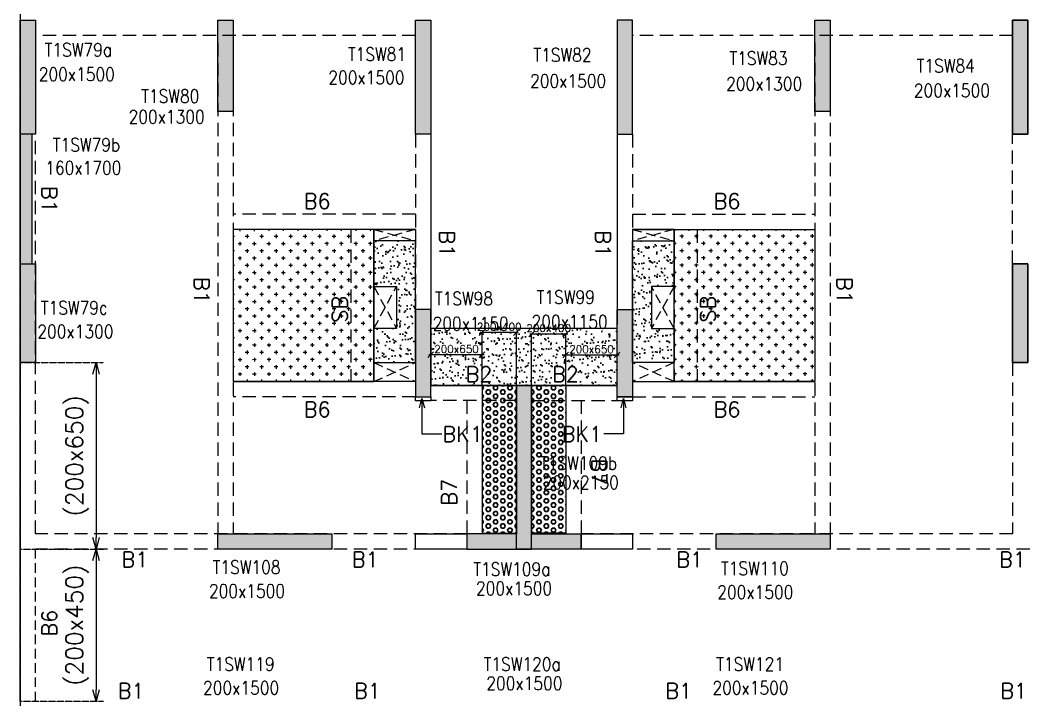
# Model space of a CAD drawing. Header units: millimetres. Extents: x 1078357 to 2594950, y -5122486 to -4636555.
# Drawn here: x 1400401 to 1413651, y -4665741 to -4656810 of the extents above; entities that cross this region are included whole.
import ezdxf

# ---------------------------------------------------------------- set-up
doc = ezdxf.new("R2010")
doc.units = ezdxf.units.MM
doc.header["$PDMODE"] = 35
for name, pattern in [('CONTINOUS', [0]), ('DOT', [0.25, 0, -0.25]), ('HIDDEN', [0.375, 0.25, -0.125]), ('New Retail block$0$CONTINOUS', [0])]:
    doc.linetypes.add(name, pattern=pattern)
doc.layers.get('0').update_dxf_attribs({"lineweight": 0})
doc.layers.get('Defpoints').update_dxf_attribs({"lineweight": 0})
for name, color, linetype, lineweight in [('A-_ANOTDIMA_D-', 6, 'Continuous', 13), ('COL. NO.', 30, 'Continuous', 25), ('COL. SIZE', 7, 'Continuous', 25), ('DIM', 9, 'Continuous', 25), ('HATCH', 8, 'Continuous', 30)]:
    doc.layers.add(name, color=color, linetype=linetype, lineweight=lineweight)
for name, color, linetype in [('B-200x325', 201, 'HIDDEN'), ('DROP SLAB', 8, 'Continuous'), ('EXPANSION JOINT', 10, 'HIDDEN'), ('NON STR. RCC WALL', 6, 'Continuous'), ('S-BEAM', 3, 'HIDDEN'), ('S-BEAM NO.', 6, 'Continuous'), ('S-COLUMN', 1, 'Continuous'), ('S-CUTOUT', 8, 'HIDDEN'), ('S-DIM', 2, 'Continuous'), ('S-SLAB-PROJECTION', 54, 'New Retail block$0$CONTINOUS'), ('SLAB FOLD', 8, 'Continuous')]:
    doc.layers.add(name, color=color, linetype=linetype)
doc.styles.add('Roman', font='romans')
doc.styles.add('ROMANS', font='romans.shx', dxfattribs={"width": 0.85})
doc.dimstyles.new('HARESH', dxfattribs={"dimtxt": 150, "dimasz": 75, "dimexe": 0, "dimexo": 0, "dimgap": 25, "dimtad": 1, "dimdec": 0, "dimdsep": 46, "dimtxsty": 'Roman', "dimblk": 'OBLIQUE', "dimcen": 225, "dimdle": 25, "dimclrd": 2, "dimclre": 2, "dimclrt": 7, "dimadec": 8, "dimazin": 1, "dimtfac": 1, "dimtdec": 0, "dimtmove": 0, "dimatfit": 0, "dimfxl": 1, "dimlwd": -1, "dimlwe": -1, "dimarcsym": 0})
pattern_1 = [(180.03079016, (-1908740.52, 9380896.72), (-95.1987999, -95.3011726), [47.625, -142.875]), (270.03079016, (-1908764.35, 9380920.52), (95.3011726, -95.1987999), [47.625, -142.875])]
pattern_2 = [(180, (1358376.37, -4474804.687), (-7e-15, -54.992613), [31.75, -63.5]), (300, (1358376.37, -4474804.687), (47.625, 27.496307), [31.75, -63.5]), (240, (1358344.62, -4474804.687), (47.625, -27.496307), [31.75, -63.5])]

# ---------------------------------------------------------------- blocks, each defined once
blk = doc.blocks.new('_Open30')
at = {"color": 0, "linetype": 'ByBlock', "lineweight": -2}
for p, q in [((-1, 0.268), (0, 0)), ((0, 0), (-1, -0.268)), ((0, 0), (-1, 0))]:
    blk.add_line(p, q, dxfattribs=at)
blk = doc.blocks.new('*D1584')
at = {"layer": 'Defpoints', "color": 0, "linetype": 'CONTINOUS', "ltscale": 0.5, "transparency": 16777216}
for p in [(1400402, -4661310, 0), (1400401, -4663760, 0), (1401399, -4663760)]:
    blk.add_point(p, dxfattribs=at)
at = {"layer": 'S-DIM', "color": 2, "linetype": 'DOT', "ltscale": 0.5, "transparency": 16777216}
for p, q in [((1400402, -4661310), (1401499, -4661310)), ((1400401, -4663760), (1401499, -4663760))]:
    blk.add_line(p, q, dxfattribs=at)
at = {"layer": 'S-DIM', "color": 2, "linetype": 'CONTINOUS', "ltscale": 0.5, "transparency": 16777216}
blk.add_line((1401399, -4661460), (1401399, -4663610), dxfattribs=at)
at = {"layer": 'S-DIM', "color": 2, "linetype": 'CONTINOUS', "ltscale": 0.5, "transparency": 16777216, "xscale": 150, "yscale": 150, "zscale": 150}
for p, rotation in [((1401399, -4661310), 90), ((1401399, -4663760), 270)]:
    blk.add_blockref('_Open30', p, dxfattribs=dict(at, rotation=rotation))
at = {"layer": 'S-DIM', "color": 7, "linetype": 'CONTINOUS', "ltscale": 0.5, "transparency": 16777216, "insert": (1401152, -4662535), "char_height": 225, "attachment_point": 5, "rotation": 90, "style": 'Roman'}
blk.add_mtext('(200x650)', dxfattribs=at)
blk = doc.blocks.new('*D1586')
at = {"layer": 'Defpoints', "color": 0, "linetype": 'CONTINOUS', "ltscale": 0.5, "transparency": 16777216}
for p in [(1400401, -4663760, 0), (1400401, -4665760, 0), (1401399, -4665760)]:
    blk.add_point(p, dxfattribs=at)
at = {"layer": 'S-DIM', "color": 2, "linetype": 'DOT', "ltscale": 0.5, "transparency": 16777216}
for p, q in [((1400401, -4663760), (1401499, -4663760)), ((1400401, -4665760), (1401499, -4665760))]:
    blk.add_line(p, q, dxfattribs=at)
at = {"layer": 'S-DIM', "color": 2, "linetype": 'CONTINOUS', "ltscale": 0.5, "transparency": 16777216}
blk.add_line((1401399, -4663910), (1401399, -4665610), dxfattribs=at)
at = {"layer": 'S-DIM', "color": 2, "linetype": 'CONTINOUS', "ltscale": 0.5, "transparency": 16777216, "xscale": 150, "yscale": 150, "zscale": 150}
for p, rotation in [((1401399, -4663760), 90), ((1401399, -4665760), 270)]:
    blk.add_blockref('_Open30', p, dxfattribs=dict(at, rotation=rotation))
at = {"layer": 'S-DIM', "color": 7, "linetype": 'CONTINOUS', "ltscale": 0.5, "transparency": 16777216, "insert": (1401152, -4664760), "char_height": 225, "attachment_point": 5, "rotation": 90, "style": 'Roman'}
blk.add_mtext('(200x450)', dxfattribs=at)
blk = doc.blocks.new('_Oblique')
at = {"color": 0, "linetype": 'ByBlock', "lineweight": -2}
blk.add_line((-0.5, -0.5), (0.5, 0.5), dxfattribs=at)
blk = doc.blocks.new('*D1175')
at = {"layer": 'Defpoints', "color": 0, "ltscale": 700, "transparency": 16777216}
for p in [(1406476, -4660914), (1406476, -4661609, 0), (1406926, -4661609, 0)]:
    blk.add_point(p, dxfattribs=at)
at = {"layer": 'DIM', "color": 2, "ltscale": 700, "transparency": 16777216}
for p, q in [((1406951, -4660914), (1406451, -4660914)), ((1406476, -4661609), (1406476, -4660914)), ((1406926, -4661609), (1406926, -4660914))]:
    blk.add_line(p, q, dxfattribs=at)
at = {"layer": 'DIM', "color": 2, "ltscale": 700, "transparency": 16777216, "xscale": 75, "yscale": 75, "zscale": 75, "rotation": 180}
blk.add_blockref('_Oblique', (1406476, -4660914), dxfattribs=at)
at = {"layer": 'DIM', "color": 2, "ltscale": 700, "transparency": 16777216, "xscale": 75, "yscale": 75, "zscale": 75}
blk.add_blockref('_Oblique', (1406926, -4660914), dxfattribs=at)
at = {"layer": 'DIM', "color": 7, "ltscale": 700, "transparency": 16777216, "insert": (1406701, -4660839), "char_height": 150, "attachment_point": 5, "style": 'Roman'}
blk.add_mtext('{\\H0.666667x;200x400}', dxfattribs=at)
blk = doc.blocks.new('*D1176')
at = {"layer": 'Defpoints', "color": 0, "ltscale": 700, "transparency": 16777216}
for p in [(1405801, -4661207), (1405801, -4661609, 0), (1406476, -4661609, 0)]:
    blk.add_point(p, dxfattribs=at)
at = {"layer": 'DIM', "color": 2, "ltscale": 700, "transparency": 16777216}
for p, q in [((1406501, -4661207), (1405776, -4661207)), ((1405801, -4661609), (1405801, -4661207)), ((1406476, -4661609), (1406476, -4661207))]:
    blk.add_line(p, q, dxfattribs=at)
at = {"layer": 'DIM', "color": 2, "ltscale": 700, "transparency": 16777216, "xscale": 75, "yscale": 75, "zscale": 75, "rotation": 180}
blk.add_blockref('_Oblique', (1405801, -4661207), dxfattribs=at)
at = {"layer": 'DIM', "color": 2, "ltscale": 700, "transparency": 16777216, "xscale": 75, "yscale": 75, "zscale": 75}
blk.add_blockref('_Oblique', (1406476, -4661207), dxfattribs=at)
at = {"layer": 'DIM', "color": 7, "ltscale": 700, "transparency": 16777216, "insert": (1406139, -4661132), "char_height": 150, "attachment_point": 5, "style": 'Roman'}
blk.add_mtext('{\\H0.666667x;200x650}', dxfattribs=at)
blk = doc.blocks.new('*D1177')
at = {"layer": 'Defpoints', "color": 0, "ltscale": 700, "transparency": 16777216}
for p in [(1407576, -4660932), (1407126, -4661609, 0), (1407576, -4661609, 0)]:
    blk.add_point(p, dxfattribs=at)
at = {"layer": 'DIM', "color": 2, "ltscale": 700, "transparency": 16777216}
for p, q in [((1407101, -4660932), (1407601, -4660932)), ((1407126, -4661609), (1407126, -4660932)), ((1407576, -4661609), (1407576, -4660932))]:
    blk.add_line(p, q, dxfattribs=at)
at = {"layer": 'DIM', "color": 2, "ltscale": 700, "transparency": 16777216, "xscale": 75, "yscale": 75, "zscale": 75, "rotation": 180}
blk.add_blockref('_Oblique', (1407126, -4660932), dxfattribs=at)
at = {"layer": 'DIM', "color": 2, "ltscale": 700, "transparency": 16777216, "xscale": 75, "yscale": 75, "zscale": 75}
blk.add_blockref('_Oblique', (1407576, -4660932), dxfattribs=at)
at = {"layer": 'DIM', "color": 7, "ltscale": 700, "transparency": 16777216, "insert": (1407351, -4660857), "char_height": 150, "attachment_point": 5, "style": 'Roman'}
blk.add_mtext('{\\H0.666667x;200x400}', dxfattribs=at)
blk = doc.blocks.new('*D1178')
at = {"layer": 'Defpoints', "color": 0, "ltscale": 700, "transparency": 16777216}
for p in [(1408251, -4661209), (1407576, -4661609, 0), (1408251, -4661609, 0)]:
    blk.add_point(p, dxfattribs=at)
at = {"layer": 'DIM', "color": 2, "ltscale": 700, "transparency": 16777216}
for p, q in [((1407551, -4661209), (1408276, -4661209)), ((1407576, -4661609), (1407576, -4661209)), ((1408251, -4661609), (1408251, -4661209))]:
    blk.add_line(p, q, dxfattribs=at)
at = {"layer": 'DIM', "color": 2, "ltscale": 700, "transparency": 16777216, "xscale": 75, "yscale": 75, "zscale": 75, "rotation": 180}
blk.add_blockref('_Oblique', (1407576, -4661209), dxfattribs=at)
at = {"layer": 'DIM', "color": 2, "ltscale": 700, "transparency": 16777216, "xscale": 75, "yscale": 75, "zscale": 75}
blk.add_blockref('_Oblique', (1408251, -4661209), dxfattribs=at)
at = {"layer": 'DIM', "color": 7, "ltscale": 700, "transparency": 16777216, "insert": (1407914, -4661134), "char_height": 150, "attachment_point": 5, "style": 'Roman'}
blk.add_mtext('{\\H0.666667x;200x650}', dxfattribs=at)
blk = doc.blocks.new('G$CD63B60BD')
at = {"layer": 'COL. NO.', "linetype": 'Continuous', "style": 'ROMANS', "width": 0.85}
for s, p in [('T1SW79a', (45047, 15424, 0)), ('T1SW81', (49034, 15366, -320)), ('T1SW82', (51474, 15355, -320)), ('T1SW83', (54051, 15312, -320)), ('T1SW84', (56513, 15214, -320)), ('T1SW80', (46316, 14815, -320)), ('T1SW79b', (45154, 14176, 0)), ('T1SW98', (50178, 12154, -320)), ('T1SW99', (51516, 12173, -320)), ('T1SW79c', (44996, 12034, 0)), ('T1SW109b', (51560, 9991, -320)), ('T1SW108', (47256, 8624, -320)), ('T1SW109a', (50683, 8599, -320)), ('T1SW110', (53940, 8609, -320)), ('T1SW119', (47179, 7351, -320)), ('T1SW120a', (50819, 7351, -320)), ('T1SW121', (53877, 7351, -320))]:
    blk.add_text(s, height=175, dxfattribs=at).set_placement(p)
at = {"layer": 'COL. SIZE', "linetype": 'Continuous', "style": 'ROMANS', "width": 0.85}
for s, p in [('200x1500', (44970, 15101, 0)), ('200x1500', (48778, 15058, -320)), ('200x1500', (51430, 15013, -320)), ('200x1300', (54008, 14975, -320)), ('200x1500', (56476, 14887, -320)), ('200x1300', (46151, 14543, -320)), ('160x1700', (45055, 13872, 0)), ('200x1150', (50148, 11824, -320)), ('200x1150', (51449, 11849, -320)), ('200x1300', (44951, 11720, 0)), ('200x2150', (51596, 9737, -320)), ('200x1500', (47207, 8311, -320)), ('200x1500', (50719, 8346, -320)), ('200x1500', (53891, 8296, -320)), ('200x1500', (47130, 7037, -320)), ('200x1500', (50855, 7098, -320)), ('200x1500', (53828, 7037, -320))]:
    blk.add_text(s, height=175, dxfattribs=at).set_placement(p)

msp = doc.modelspace()

# ---------------------------------------------------------------- hatches: boundary and pattern name
at = {"layer": 'DROP SLAB'}
h = msp.add_hatch(dxfattribs=at)
h.set_pattern_fill('CROSS', color=8, scale=15, angle=0.03079)
h.set_pattern_definition(pattern_1)
h.paths.add_polyline_path([(1405051.2, -4659560.1), (1403201.2, -4659560.1), (1403201.2, -4661559.9), (1405051.2, -4661559.9)])
h = msp.add_hatch(dxfattribs=at)
h.set_pattern_fill('CROSS', color=8, scale=15, angle=179.96921)
h.set_pattern_definition(pattern_1)
h.paths.add_polyline_path([(1409001.2, -4659560), (1410851.2, -4659560), (1410851.2, -4661559.8), (1409001.2, -4661559.8)])
at = {"layer": 'HATCH'}
h = msp.add_hatch(dxfattribs=at)
h.set_pattern_fill('AR-SAND', color=8, scale=3, angle=0.02985)
h.set_pattern_definition([(37.47015413, (-3626432.55, 18698799), (-4.72361136, 146.8264517), [0, -115.824, 0, -129.54, 0, -123.825]), (7.4701541, (-3626432.55, 18698799), (134.9689868, 214.9772528), [0, -62.484, 0, -104.394, 0, -40.005]), (327.4701541, (-3626526.28, 18698799.05), (237.2979035, 0.3075449), [0, -38.1, 0, -137.16, 0, -179.07]), (317.4701541, (-3626526.28, 18698799.05), (229.1017424, 66.759465), [0, -19.05, 0, -89.916, 0, -102.87])])
h.paths.add_polyline_path([(1405600.5, -4659709.6), (1405050.5, -4659709.6), (1405050.5, -4660309.7), (1405350.4, -4660309.7), (1405350.4, -4660859.6), (1405050.5, -4660859.6), (1405050.5, -4661309.6), (1405600.4, -4661309.6)])
h = msp.add_hatch(dxfattribs=at)
h.set_pattern_fill('AR-SAND', color=8, scale=3, angle=179.97015)
h.set_pattern_definition([(37.47015413, (-3626431.78, 18698798.93), (-4.72361136, 146.8264517), [0, -115.824, 0, -129.54, 0, -123.825]), (7.4701541, (-3626431.78, 18698798.93), (134.9689868, 214.9772528), [0, -62.484, 0, -104.394, 0, -40.005]), (327.4701541, (-3626525.5, 18698798.98), (237.2979035, 0.3075449), [0, -38.1, 0, -137.16, 0, -179.07]), (317.4701541, (-3626525.5, 18698798.98), (229.1017424, 66.759465), [0, -19.05, 0, -89.916, 0, -102.87])])
h.paths.add_polyline_path([(1408451.2, -4659709.7), (1409001.2, -4659709.7), (1409001.2, -4660309.7), (1408701.2, -4660309.7), (1408701.2, -4660859.7), (1409001.2, -4660859.6), (1409001.2, -4661309.7), (1408451.2, -4661309.7)])
h = msp.add_hatch(dxfattribs=at)
h.set_pattern_fill('AR-SAND', color=8, scale=3, angle=179.97015)
h.set_pattern_definition([(37.4701541, (-2616006.74, 14014729.69), (-4.72361136, 146.8264517), [0, -115.824, 0, -129.54, 0, -123.825]), (7.4701541, (-2616006.74, 14014729.69), (134.9689868, 214.9772528), [0, -62.484, 0, -104.394, 0, -40.005]), (327.4701541, (-2616100.47, 14014729.74), (237.2979035, 0.3075449), [0, -38.1, 0, -137.16, 0, -179.07]), (317.4701541, (-2616100.47, 14014729.74), (229.1017424, 66.759465), [0, -19.05, 0, -89.916, 0, -102.87])])
h.paths.add_polyline_path([(1408251.2, -4660859.6), (1405801.2, -4660859.6), (1405801.5, -4661609.7), (1408251.5, -4661609.7)])
h = msp.add_hatch(dxfattribs=at)
h.set_pattern_fill('AR-SAND', color=8, scale=3, angle=179.97015)
h.set_pattern_definition([(37.4701541, (-2616006.78, 14014729.69), (-4.72361136, 146.8264517), [0, -115.824, 0, -129.54, 0, -123.825]), (7.4701541, (-2616006.78, 14014729.69), (134.9689868, 214.9772528), [0, -62.484, 0, -104.394, 0, -40.005]), (327.4701541, (-2616100.51, 14014729.74), (237.2979035, 0.3075449), [0, -38.1, 0, -137.16, 0, -179.07]), (317.4701541, (-2616100.5, 14014729.74), (229.1017424, 66.759465), [0, -19.05, 0, -89.916, 0, -102.87])])
h.paths.add_polyline_path([(1408251.5, -4661009.7), (1405801.5, -4661009.7), (1405801.5, -4661609.7), (1408251.5, -4661609.7)])
at = {"layer": 'HATCH', "ltscale": 1000}
h = msp.add_hatch(dxfattribs=at)
h.set_pattern_fill('HEX', color=8, scale=10, angle=180)
h.set_pattern_definition(pattern_2)
h.paths.add_polyline_path([(1406926.4, -4663549.1), (1406476.4, -4663549.1), (1406476.4, -4661609.7), (1406926.4, -4661609.7)])
h = msp.add_hatch(dxfattribs=at)
h.set_pattern_fill('HEX', color=8, scale=10, angle=180)
h.set_pattern_definition(pattern_2)
h.paths.add_polyline_path([(1407126.7, -4663549.1), (1407576.7, -4663549.1), (1407576.7, -4661609.7), (1407126.7, -4661609.7)])
at = {"layer": 'S-COLUMN', "lineweight": 25}
h = msp.add_hatch(color=1, dxfattribs=at)
h.dxf.hatch_style = 1
h.paths.add_polyline_path([(1400401.3, -4656809.7), (1400601.3, -4656809.7), (1400601.3, -4658309.7), (1400401.3, -4658309.7)])
h = msp.add_hatch(color=1, dxfattribs=at)
h.dxf.hatch_style = 1
h.paths.add_polyline_path([(1403001.3, -4658009.8), (1403201.3, -4658009.8), (1403201.3, -4656809.7), (1403001.3, -4656809.7)])
h = msp.add_hatch(color=1, dxfattribs=at)
h.dxf.hatch_style = 1
h.paths.add_polyline_path([(1405601.3, -4656809.7), (1405801.3, -4656809.7), (1405801.3, -4658309.7), (1405601.3, -4658309.7)])
at = {"layer": 'S-COLUMN', "lineweight": 25, "extrusion": (1.00316e-06, 1.91639e-11, 1)}
h = msp.add_hatch(color=1, dxfattribs=at)
h.dxf.hatch_style = 1
h.paths.add_polyline_path([(1408451.3, -4656809.7), (1408251.3, -4656809.7), (1408251.3, -4658309.7), (1408451.3, -4658309.7)])
at = {"layer": 'S-COLUMN', "lineweight": 25}
h = msp.add_hatch(color=1, dxfattribs=at)
h.dxf.hatch_style = 1
h.paths.add_polyline_path([(1410851.3, -4658009.8), (1411051.3, -4658009.8), (1411051.3, -4656809.7), (1410851.3, -4656809.7)])
at = {"layer": 'S-COLUMN', "lineweight": 25, "extrusion": (-1.00316e-06, 2.11765e-11, 1)}
h = msp.add_hatch(color=1, dxfattribs=at)
h.dxf.hatch_style = 1
h.paths.add_polyline_path([(1413451.3, -4656809.7), (1413651.3, -4656809.7), (1413651.3, -4658309.7), (1413451.3, -4658309.7)])
at = {"layer": 'S-COLUMN', "lineweight": 25, "extrusion": (1.00316e-06, 1.91639e-11, 1)}
h = msp.add_hatch(color=1, dxfattribs=at)
h.dxf.hatch_style = 1
h.paths.add_polyline_path([(1413651.3, -4656809.7), (1413451.3, -4656809.7), (1413451.3, -4658309.7), (1413651.3, -4658309.7)])
at = {"layer": 'S-COLUMN', "lineweight": 25, "extrusion": (-1.00316e-06, -2.11765e-11, 1)}
h = msp.add_hatch(color=1, dxfattribs=at)
h.dxf.hatch_style = 1
h.paths.add_polyline_path([(1400401.3, -4660009.6), (1400561.3, -4660009.6), (1400561.3, -4658309.6), (1400401.3, -4658309.6)])
at = {"layer": 'S-COLUMN', "lineweight": 25}
h = msp.add_hatch(color=1, dxfattribs=at)
h.dxf.hatch_style = 1
h.paths.add_polyline_path([(1400601.3, -4661309.7), (1400401.3, -4661309.7), (1400401.3, -4660009.7), (1400601.3, -4660009.7)])
at = {"layer": 'S-COLUMN', "lineweight": 25, "extrusion": (-1.00316e-06, 2.11765e-11, 1)}
h = msp.add_hatch(color=1, dxfattribs=at)
h.dxf.hatch_style = 1
h.paths.add_polyline_path([(1413451.3, -4661309.7), (1413651.3, -4661309.7), (1413651.3, -4660009.7), (1413451.3, -4660009.7)])
at = {"layer": 'S-COLUMN', "lineweight": 25, "extrusion": (1.00316e-06, 1.91639e-11, 1)}
h = msp.add_hatch(color=1, dxfattribs=at)
h.dxf.hatch_style = 1
h.paths.add_polyline_path([(1413651.3, -4661309.7), (1413451.3, -4661309.7), (1413451.3, -4660009.7), (1413651.3, -4660009.7)])
at = {"layer": 'S-COLUMN', "lineweight": 25}
h = msp.add_hatch(color=1, dxfattribs=at)
h.dxf.hatch_style = 1
h.paths.add_polyline_path([(1405601.3, -4661759.7), (1405801.3, -4661759.7), (1405801.3, -4660609.7), (1405601.3, -4660609.7)])
at = {"layer": 'S-COLUMN', "lineweight": 25, "extrusion": (1.00316e-06, 1.91639e-11, 1)}
h = msp.add_hatch(color=1, dxfattribs=at)
h.dxf.hatch_style = 1
h.paths.add_polyline_path([(1408451.3, -4661759.7), (1408251.3, -4661759.7), (1408251.3, -4660609.7), (1408451.3, -4660609.7)])
at = {"layer": 'S-COLUMN', "lineweight": 25}
h = msp.add_hatch(color=1, dxfattribs=at)
h.dxf.hatch_style = 1
h.paths.add_polyline_path([(1406926.3, -4663559.7), (1406276.3, -4663559.7), (1406276.3, -4663759.7), (1407126.3, -4663759.7), (1407126.3, -4661609.7), (1406926.3, -4661609.7)])
at = {"layer": 'S-COLUMN', "lineweight": 25, "extrusion": (1.00316e-06, 1.91639e-11, 1)}
h = msp.add_hatch(color=1, dxfattribs=at)
h.dxf.hatch_style = 1
h.paths.add_polyline_path([(1407126.3, -4663559.7), (1407776.3, -4663559.7), (1407776.3, -4663759.7), (1406926.3, -4663759.7), (1406926.3, -4661609.7), (1407126.3, -4661609.7)])
at = {"layer": 'S-COLUMN', "lineweight": 25}
h = msp.add_hatch(color=1, dxfattribs=at)
h.dxf.hatch_style = 1
h.paths.add_polyline_path([(1403001.3, -4663559.7), (1404501.3, -4663559.7), (1404501.3, -4663759.7), (1403001.3, -4663759.7)])
h = msp.add_hatch(color=1, dxfattribs=at)
h.dxf.hatch_style = 1
h.paths.add_polyline_path([(1409551.3, -4663559.7), (1411051.3, -4663559.7), (1411051.3, -4663759.7), (1409551.3, -4663759.7)])

# ---------------------------------------------------------------- linework, layer by layer
at = {"layer": 'DROP SLAB', "color": 3, "linetype": 'CONTINOUS', "ltscale": 500, "elevation": 0}
for points in [[(1405051.2, -4659560.1), (1403201.2, -4659560.1), (1403201.2, -4661559.9), (1405051.2, -4661559.9)], [(1405050.8, -4659559.9), (1405600.8, -4659559.9), (1405600.8, -4659709.7), (1405050.8, -4659709.7)], [(1409001.2, -4659559.9), (1408451.2, -4659559.9), (1408451.2, -4659709.7), (1409001.2, -4659709.7)], [(1409001.2, -4659560), (1410851.2, -4659560), (1410851.2, -4661559.8), (1409001.2, -4661559.8)], [(1405051.1, -4660309.6), (1405351.1, -4660309.6), (1405351.1, -4660859.6), (1405051.1, -4660859.6)], [(1409001.2, -4660309.7), (1408701.2, -4660309.7), (1408701.2, -4660859.7), (1409001.2, -4660859.7)], [(1405051.2, -4661309.7), (1405601.1, -4661309.7), (1405601.1, -4661559.7), (1405051.2, -4661559.7)], [(1409001.2, -4661309.7), (1408451.4, -4661309.7), (1408451.4, -4661559.7), (1409001.2, -4661559.7)]]:
    msp.add_lwpolyline(points, close=True, dxfattribs=at)
at = {"layer": 'EXPANSION JOINT'}
msp.add_line((1400401.5, -4654069.7, 0), (1400401.5, -4674402.2, 0), dxfattribs=at)
msp.add_line((1400401.5, -4654069.7, 0), (1400401.5, -4674402.2, 0), dxfattribs=at)
at = {"layer": 'NON STR. RCC WALL', "elevation": 0}
for points in [[(1405601.3, -4663559.7), (1406276.3, -4663559.7), (1406276.3, -4663759.6), (1405601.3, -4663759.6)], [(1407776.3, -4663559.6), (1408451.2, -4663559.6), (1408451.2, -4663759.6), (1407776.3, -4663759.6)]]:
    msp.add_lwpolyline(points, close=True, dxfattribs=at)
at = {"layer": 'S-BEAM', "linetype": 'HIDDEN', "ltscale": 700}
for p, q in [((1405601.5, -4657009.7, 0), (1400601.5, -4657009.7, 0)), ((1413451.5, -4657009.7, 0), (1408451.5, -4657009.7, 0)), ((1403001.5, -4657109.7, 0), (1403001.5, -4663559.6, 0)), ((1403201.5, -4657109.7, 0), (1403201.5, -4663559.6, 0)), ((1410851.5, -4657109.7, 0), (1410851.5, -4663559.6, 0)), ((1411051.5, -4657109.7, 0), (1411051.5, -4663559.6, 0)), ((1400601.5, -4663559.6, 0), (1400601.5, -4658309.7, 0)), ((1405601.5, -4658309.7, 0), (1405601.5, -4660809.7, 0)), ((1408451.5, -4658309.7, 0), (1408451.5, -4660809.7, 0)), ((1413451.5, -4660009.7, 0), (1413451.5, -4658309.7, 0)), ((1404750.8, -4659560.1, 0), (1404750.8, -4661559.9, 0)), ((1409001.1, -4659559.9, 0), (1409001.1, -4661559.7, 0)), ((1409301.1, -4659559.9, 0), (1409301.1, -4661559.7, 0)), ((1413451.5, -4661309.8, 0), (1413451.5, -4663559.7, 0)), ((1406926.5, -4661809.7, 0), (1405801.5, -4661809.7, 0)), ((1407126.5, -4661809.7, 0), (1408251.5, -4661809.7, 0)), ((1406276.3, -4663559.6, 0), (1400601.5, -4663559.6, 0)), ((1413451.5, -4663559.6, 0), (1407776.3, -4663559.6, 0)), ((1406276.3, -4663759.6, 0), (1400601.5, -4663759.6, 0)), ((1419976.3, -4663759.6, 0), (1407776.3, -4663759.6, 0))]:
    msp.add_line(p, q, dxfattribs=at)
at = {"layer": 'S-BEAM', "linetype": 'CONTINOUS', "ltscale": 700}
for p, q in [((1400401.5, -4663759.7, 0), (1400401.5, -4658309.7, 0)), ((1405801.5, -4658309.7, 0), (1405801.5, -4660809.7, 0)), ((1408251.5, -4658309.7, 0), (1408251.5, -4660809.7, 0)), ((1400401.5, -4660809.7, 0), (1400401.5, -4660809.7, 0)), ((1408251.5, -4661609.7, 0), (1405801.5, -4661609.7, 0))]:
    msp.add_line(p, q, dxfattribs=at)
at = {"layer": 'S-BEAM', "ltscale": 700}
for p, q in [((1405601.2, -4659360.1, 0), (1403201.2, -4659360.1, 0)), ((1408451.2, -4659360, 0), (1410851.2, -4659360, 0)), ((1400401.5, -4660609.7, 0), (1400401.5, -4660609.7, 0)), ((1405601, -4661759.9, 0), (1403201.2, -4661759.8, 0)), ((1408451.3, -4661759.8, 0), (1410851.1, -4661759.8, 0)), ((1406276.1, -4661809.8, 0), (1406276.1, -4663559.8, 0)), ((1407776.3, -4661809.8, 0), (1407776.3, -4663559.8, 0))]:
    msp.add_line(p, q, dxfattribs=at)
at = {"layer": 'S-BEAM', "linetype": 'Continuous', "ltscale": 700}
for p, q in [((1405601.2, -4659560.1, 0), (1403201.2, -4659560.1, 0)), ((1408451.2, -4659560, 0), (1410851.2, -4659560, 0)), ((1405601, -4661559.9, 0), (1403201.2, -4661559.8, 0)), ((1408451.3, -4661559.8, 0), (1410851.1, -4661559.8, 0)), ((1406476.1, -4661809.8, 0), (1406476.1, -4663549.1, 0)), ((1407576.3, -4661809.8, 0), (1407576.3, -4663549.1, 0))]:
    msp.add_line(p, q, dxfattribs=at)
at = {"layer": 'S-BEAM', "linetype": 'ByBlock', "ltscale": 700}
msp.add_line((1405050.8, -4659560.1, 0), (1405050.8, -4661559.9, 0), dxfattribs=at)
at = {"layer": 'S-BEAM', "linetype": 'Continuous', "ltscale": 500}
msp.add_line((1400401.5, -4665759.7, 0), (1400401.5, -4663759.7, 0), dxfattribs=at)
at = {"layer": 'S-BEAM', "linetype": 'HIDDEN', "ltscale": 500}
msp.add_line((1400601.5, -4665759.7, 0), (1400601.5, -4663759.6, 0), dxfattribs=at)
at = {"layer": 'S-BEAM', "linetype": 'Continuous', "ltscale": 700, "elevation": 0}
for points in [[(1405801.5, -4661809.9), (1405601.5, -4661809.9), (1405601.5, -4661759.8), (1405801.5, -4661759.8)], [(1408451.5, -4661809.9), (1408251.5, -4661809.9), (1408251.5, -4661759.8), (1408451.5, -4661759.8)]]:
    msp.add_lwpolyline(points, close=True, dxfattribs=at)
at = {"layer": 'S-COLUMN', "color": 1, "lineweight": 25, "elevation": 0}
for points in [[(1400401.3, -4656809.7), (1400601.3, -4656809.7), (1400601.3, -4658309.7), (1400401.3, -4658309.7)], [(1403001.3, -4656809.7), (1403201.3, -4656809.7), (1403201.3, -4658009.8), (1403001.3, -4658009.8)], [(1405601.3, -4656809.7), (1405801.3, -4656809.7), (1405801.3, -4658309.7), (1405601.3, -4658309.7)], [(1410851.3, -4656809.7), (1411051.3, -4656809.7), (1411051.3, -4658009.8), (1410851.3, -4658009.8)], [(1400601.3, -4661309.7), (1400401.3, -4661309.7), (1400401.3, -4660009.7), (1400601.3, -4660009.7)], [(1405601.3, -4661759.7), (1405801.3, -4661759.7), (1405801.3, -4660609.7), (1405601.3, -4660609.7)], [(1403001.3, -4663559.7), (1404501.3, -4663559.7), (1404501.3, -4663759.7), (1403001.3, -4663759.7)], [(1409551.3, -4663559.7), (1411051.3, -4663559.7), (1411051.3, -4663759.7), (1409551.3, -4663759.7)]]:
    msp.add_lwpolyline(points, close=True, dxfattribs=at)
at = {"layer": 'S-COLUMN', "color": 1, "lineweight": 25, "extrusion": (1.00316e-06, 1.91639e-11, 1), "elevation": 1.4}
for points in [[(1408451.3, -4656809.7), (1408251.3, -4656809.7), (1408251.3, -4658309.7), (1408451.3, -4658309.7)], [(1413651.3, -4656809.7), (1413451.3, -4656809.7), (1413451.3, -4658309.7), (1413651.3, -4658309.7)], [(1413651.3, -4661309.7), (1413451.3, -4661309.7), (1413451.3, -4660009.7), (1413651.3, -4660009.7)], [(1408451.3, -4661759.7), (1408251.3, -4661759.7), (1408251.3, -4660609.7), (1408451.3, -4660609.7)]]:
    msp.add_lwpolyline(points, close=True, dxfattribs=at)
at = {"layer": 'S-COLUMN', "color": 1, "lineweight": 25, "extrusion": (-1.00316e-06, 2.11765e-11, 1), "elevation": -1.4}
for points in [[(1413451.3, -4656809.7), (1413651.3, -4656809.7), (1413651.3, -4658309.7), (1413451.3, -4658309.7)], [(1413451.3, -4661309.7), (1413651.3, -4661309.7), (1413651.3, -4660009.7), (1413451.3, -4660009.7)]]:
    msp.add_lwpolyline(points, close=True, dxfattribs=at)
at = {"layer": 'S-COLUMN', "color": 1, "lineweight": 25, "extrusion": (-1.00316e-06, -2.11765e-11, 1), "elevation": -1.4}
msp.add_lwpolyline([(1400401.3, -4660009.6), (1400561.3, -4660009.6), (1400561.3, -4658309.6), (1400401.3, -4658309.6)], close=True, dxfattribs=at)
at = {"layer": 'S-COLUMN', "color": 1, "lineweight": 25, "elevation": 0}
msp.add_lwpolyline([(1406926.3, -4663559.7), (1406276.3, -4663559.7), (1406276.3, -4663759.7), (1407126.3, -4663759.7), (1407126.3, -4661609.7), (1406926.3, -4661609.7), (1406926.3, -4663559.7)], dxfattribs=at)
at = {"layer": 'S-COLUMN', "color": 1, "lineweight": 25, "extrusion": (1.00316e-06, 1.91639e-11, 1), "elevation": 1.4}
msp.add_lwpolyline([(1407126.3, -4663559.7), (1407776.3, -4663559.7), (1407776.3, -4663759.7), (1406926.3, -4663759.7), (1406926.3, -4661609.7), (1407126.3, -4661609.7), (1407126.3, -4663559.7)], dxfattribs=at)
at = {"layer": 'S-CUTOUT', "ltscale": 500}
for p, q in [((1405600.8, -4659559.7, 0), (1405050.8, -4659709.7, 0)), ((1405051.6, -4659559.9, 0), (1405600.8, -4659709.7, 0)), ((1408451.2, -4659559.7, 0), (1409001.2, -4659709.7, 0)), ((1409000.4, -4659559.9, 0), (1408451.2, -4659709.7, 0)), ((1405051.1, -4660309.6, 0), (1405351.1, -4660859.6, 0)), ((1405051.1, -4660859.6, 0), (1405351.1, -4660309.6, 0)), ((1409001.3, -4660309.7, 0), (1408701.2, -4660859.7, 0)), ((1409001.3, -4660859.7, 0), (1408701.2, -4660309.7, 0)), ((1405051.2, -4661309.7, 0), (1405601.1, -4661559.7, 0)), ((1405051.2, -4661559.7, 0), (1405601.2, -4661309.7, 0)), ((1409001.2, -4661559.7, 0), (1408451.2, -4661309.7, 0)), ((1409001.2, -4661309.7, 0), (1408451.4, -4661559.7, 0))]:
    msp.add_line(p, q, dxfattribs=at)
at = {"layer": 'S-SLAB-PROJECTION', "elevation": 0}
msp.add_lwpolyline([(1408251.2, -4660859.6), (1405801.2, -4660859.6), (1405801.5, -4661609.7), (1408251.5, -4661609.7)], close=True, dxfattribs=at)
at = {"layer": 'SLAB FOLD', "color": 8, "ltscale": 1000, "elevation": 0}
for points in [[(1405600.5, -4659709.6), (1405050.5, -4659709.6), (1405050.5, -4660309.7), (1405350.4, -4660309.7), (1405350.4, -4660859.6), (1405050.5, -4660859.6), (1405050.5, -4661309.6), (1405600.4, -4661309.6), (1405600.5, -4659709.6)], [(1408451.2, -4659709.7), (1409001.2, -4659709.7), (1409001.2, -4660309.7), (1408701.2, -4660309.7), (1408701.2, -4660859.7), (1409001.2, -4660859.6), (1409001.2, -4661309.7), (1408451.2, -4661309.7), (1408451.2, -4659709.7)]]:
    msp.add_lwpolyline(points, dxfattribs=at)
for points in [[(1406476.2, -4663549.1), (1406926.2, -4663549.1), (1406926.2, -4661609.8), (1406476.2, -4661609.8)], [(1407576.5, -4663549.1), (1407126.4, -4663549.1), (1407126.4, -4661609.8), (1407576.5, -4661609.8)]]:
    msp.add_lwpolyline(points, close=True, dxfattribs=at)

# ---------------------------------------------------------------- block references
at = {"layer": 'A-_ANOTDIMA_D-', "color": 2, "ltscale": 700}
msp.add_blockref('G$CD63B60BD', (1355676.2, -4672709.7, 0), dxfattribs=at)

# ---------------------------------------------------------------- texts
at = {"layer": 'B-200x325', "linetype": 'Continuous', "ltscale": 700, "style": 'ROMANS'}
for rotation, p in [(0.00055, (1404131.7, -4659287.9, -2.7)), (359.99866, (1409520.7, -4659287.9, -2.7)), (0.00055, (1404131.7, -4662025.1, -2.7)), (359.99866, (1409520.7, -4662025, -2.7))]:
    msp.add_text('B6', height=200, rotation=rotation, dxfattribs=at).set_placement(p)
at = {"layer": 'S-BEAM NO.', "linetype": 'HIDDEN', "ltscale": 500, "style": 'ROMANS'}
for s, rotation, p in [('B1', 269.99906, (1400684.7, -4658988, -2.7)), ('B1', 269.99906, (1405914.1, -4659571.9, -2.7)), ('B1', 269.99906, (1407965.4, -4659571.9, -2.7)), ('B1', 269.99906, (1402687.6, -4660184.7, -2.7)), ('B1', 269.99906, (1411141.9, -4660184.7, -2.7)), ('B1', 359.99906, (1401733.6, -4663996.9, -2.7)), ('B1', 359.99906, (1404763.5, -4663996.8, -2.7)), ('B1', 359.99906, (1409029, -4663996.9, -2.7)), ('B1', 359.99906, (1413274, -4663996.9, -2.7)), ('B6', 90, (1400885.3, -4664908.9, -2.7)), ('B1', 0.00094, (1401685, -4665722.5, -2.7)), ('B1', 0.00094, (1404792.2, -4665722.5, -2.7)), ('B1', 0.00094, (1408885.4, -4665722.5, -2.7)), ('B1', 0.00094, (1413288.9, -4665722.5, -2.7))]:
    msp.add_text(s, height=200, rotation=rotation, dxfattribs=at).set_placement(p)
at = {"layer": 'S-BEAM NO.', "linetype": 'Continuous', "ltscale": 700, "style": 'ROMANS'}
for s, rotation, p in [('SB', 90.00094, (1404703.9, -4660784.3, -2.7)), ('SB', 90.00094, (1409545.8, -4660784, -2.7)), ('BK1', 359.99906, (1405954.6, -4662348.8, -2.7)), ('BK1', 0.00094, (1407522.6, -4662348.8, -2.7)), ('B7', 269.99866, (1407916.3, -4662569.2, -2.7)), ('B7', 90.00094, (1406141.3, -4663189.4, -2.7))]:
    msp.add_text(s, height=200, rotation=rotation, dxfattribs=at).set_placement(p)
at = {"layer": 'S-BEAM NO.', "linetype": 'Continuous', "ltscale": 500, "style": 'ROMANS'}
for p in [(1406259.3, -4661562.6, -2.7), (1407396, -4661562.6, -2.7)]:
    msp.add_text('B2', height=200, dxfattribs=at).set_placement(p)

# ---------------------------------------------------------------- dimensions: what is measured, and where the dimension line sits
at = {"layer": 'DIM', "ltscale": 700}
for base, p1, p2, picture, middle in [((1406475.9, -4660914.1, 0), (1406926, -4661609.2, 0), (1406475.9, -4661609.2, 0), '*D1175', (1406700.9, -4660914.1, 0)), ((1407576.2, -4660932.4, 0), (1407126, -4661609.2, 0), (1407576.2, -4661609.1, 0), '*D1177', (1407351.1, -4660932.4, 0))]:
    dim = msp.add_linear_dim(base=base, p1=p1, p2=p2, text='{\\H0.666667x;200x400}', dimstyle='HARESH', override={"dimtxsty": 'Roman'}, dxfattribs=at)
    dim.commit()
    dim.dimension.update_dxf_attribs({"geometry": picture, "text_midpoint": middle, "dimtype": 160})
for base, p1, p2, picture, middle in [((1405801.2, -4661207.1, 0), (1406475.9, -4661609.2, 0), (1405801.2, -4661609.1, 0), '*D1176', (1406138.6, -4661132.1, 0)), ((1408251, -4661209.1, 0), (1407576.2, -4661609.1, 0), (1408251, -4661609.2, 0), '*D1178', (1407913.6, -4661134.1, 0))]:
    dim = msp.add_linear_dim(base=base, p1=p1, p2=p2, text='{\\H0.666667x;200x650}', dimstyle='HARESH', override={"dimtxsty": 'Roman', "dimtmove": 1}, dxfattribs=at)
    dim.commit()
    dim.dimension.update_dxf_attribs({"geometry": picture, "text_midpoint": middle})
at = {"layer": 'S-DIM', "linetype": 'CONTINOUS', "ltscale": 0.5}
for base, p1, p2, text, picture, middle in [((1401398.6, -4663759.6, 0), (1400401.5, -4661309.7, 0), (1400401.5, -4663759.6, 0), '(200x650)', '*D1584', (1401152.1, -4662534.6, 0)), ((1401398.6, -4665759.7, 0), (1400401.5, -4663759.7, 0), (1400401.5, -4665759.7, 0), '(200x450)', '*D1586', (1401152.1, -4664759.7, 0))]:
    dim = msp.add_linear_dim(base=base, p1=p1, p2=p2, angle=90, text=text, dimstyle='HARESH', override={"dimtxt": 225, "dimasz": 150, "dimexe": 100, "dimgap": 75, "dimtxsty": 'Roman', "dimblk1": 'Open30', "dimblk2": 'Open30', "dimsah": 1, "dimdle": 1, "dimfxl": 500, "dimarcsym": 1}, dxfattribs=at)
    dim.commit()
    dim.dimension.update_dxf_attribs({"geometry": picture, "text_midpoint": middle})

# ---------------------------------------------------------------- leaders
at = {"layer": 'S-BEAM NO.', "linetype": 'Continuous', "ltscale": 700}
for points in [[(1405685, -4661779.6, 0), (1405685, -4662246.6, 0), (1405943.9, -4662246.6, 0)], [(1408335, -4661779.6, 0), (1408335, -4662246.6, 0), (1408076.2, -4662246.6, 0)]]:
    msp.add_leader(points, dimstyle='HARESH', override={"dimasz": 125, "dimgap": 25, "dimtad": 0, "dimldrblk": 'Open30'}, dxfattribs=at)

doc.saveas('drawing.dxf')
